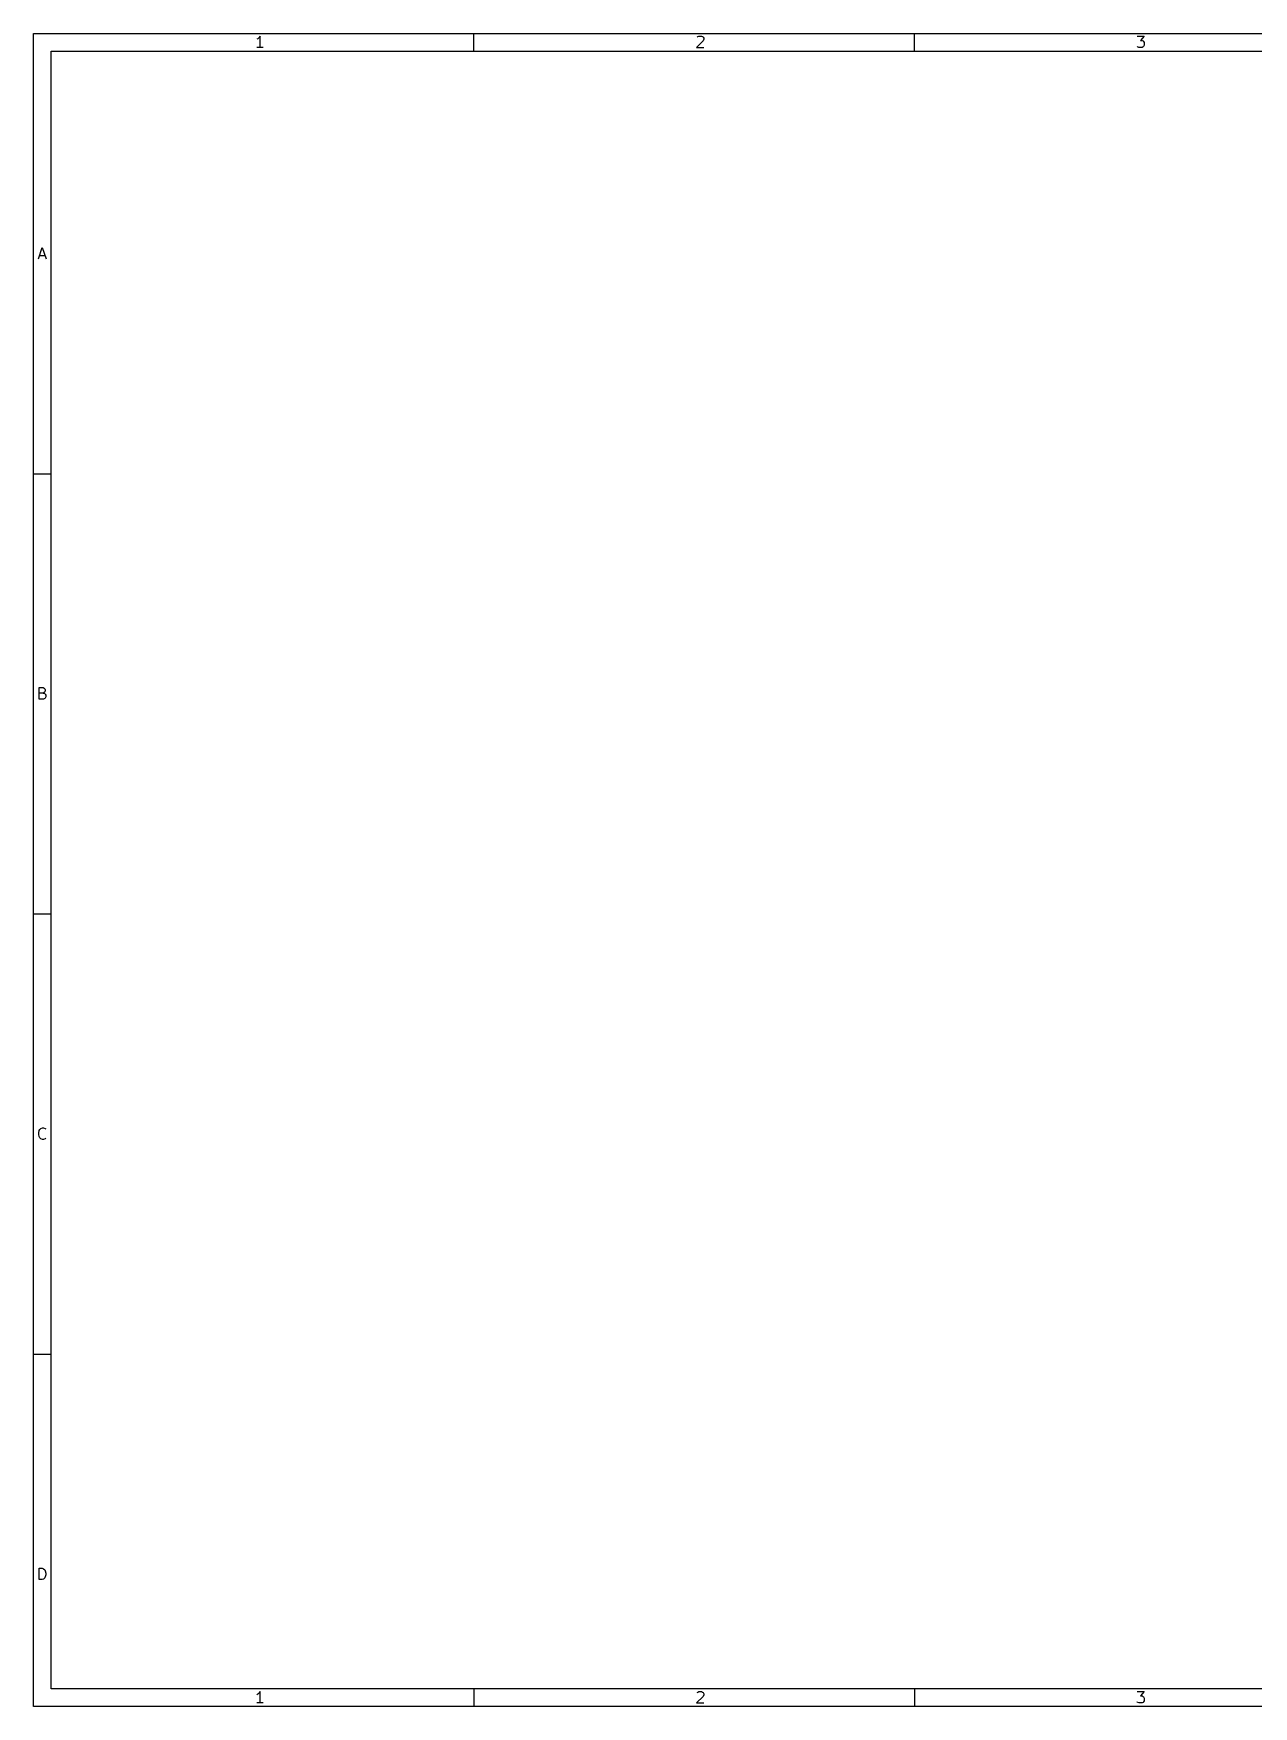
# Model space of a CAD drawing. Header units: inches. Extents: x 0.4 to 11.3, y -7.9 to -0.4.
# Drawn here: x 0.39 to 5.85, y -7.87 to -0.39 of the extents above; entities that cross this region are included whole.
import ezdxf

# ---------------------------------------------------------------- set-up
doc = ezdxf.new("R2010")
doc.units = ezdxf.units.IN
doc.header["$MEASUREMENT"] = 0
doc.layers.add('RED', color=14, linetype='CONTINUOUS')

msp = doc.modelspace()

# ---------------------------------------------------------------- linework, layer by layer
at = {"layer": 'RED', "linetype": 'CONTINUOUS'}
for p, q in [((0.3937, -0.3937), (11.2993, -0.3937)), ((0.3937, -7.8743), (0.3937, -0.3937)), ((1.3965, -0.4174), (1.3916, -0.4199)), ((1.4013, -0.4126), (1.3965, -0.4174)), ((1.4062, -0.4053), (1.4013, -0.4126)), ((1.4062, -0.4564), (1.4062, -0.4053)), ((2.3622, -0.4724), (2.3622, -0.3937)), ((3.3869, -0.4272), (3.3576, -0.4564)), ((3.3601, -0.4101), (3.3625, -0.4077)), ((3.3625, -0.4077), (3.3674, -0.4053)), ((3.3674, -0.4053), (3.3796, -0.4053)), ((3.3796, -0.4053), (3.3845, -0.4077)), ((3.3845, -0.4077), (3.3869, -0.4101)), ((3.3869, -0.4101), (3.3893, -0.415)), ((3.3893, -0.4199), (3.3869, -0.4272)), ((3.3893, -0.415), (3.3893, -0.4199)), ((4.3307, -0.4724), (4.3307, -0.3937)), ((5.3262, -0.4053), (5.3578, -0.4053)), ((5.3578, -0.4053), (5.3408, -0.4248)), ((5.3408, -0.4248), (5.3481, -0.4248)), ((5.3481, -0.4248), (5.353, -0.4272)), ((5.353, -0.4272), (5.3554, -0.4296)), ((5.3554, -0.4296), (5.3578, -0.4345)), ((5.3578, -0.4467), (5.3554, -0.4516)), ((5.3578, -0.4345), (5.3578, -0.4467)), ((0.4724, -0.4724), (11.2206, -0.4724)), ((0.4724, -7.7956), (0.4724, -0.4724)), ((1.4208, -0.4564), (1.3916, -0.4564)), ((3.3576, -0.4564), (3.3893, -0.4564)), ((5.3286, -0.454), (5.3262, -0.4516)), ((5.3335, -0.4564), (5.3286, -0.454)), ((5.3481, -0.4564), (5.3335, -0.4564)), ((5.353, -0.454), (5.3481, -0.4564)), ((5.3554, -0.4516), (5.353, -0.454)), ((0.416, -1.4013), (0.4331, -1.3501)), ((0.4209, -1.3867), (0.4453, -1.3867)), ((0.4331, -1.3501), (0.4501, -1.4013)), ((0.3937, -2.3622), (0.4724, -2.3622)), ((0.4197, -3.3698), (0.4197, -3.3186)), ((0.4197, -3.3186), (0.4367, -3.3186)), ((0.4367, -3.343), (0.4197, -3.343)), ((0.4367, -3.3186), (0.4416, -3.3211)), ((0.4416, -3.3406), (0.4367, -3.343)), ((0.4367, -3.343), (0.444, -3.3455)), ((0.4416, -3.3211), (0.444, -3.3235)), ((0.444, -3.3381), (0.4416, -3.3406)), ((0.444, -3.3235), (0.4465, -3.3284)), ((0.4465, -3.3333), (0.444, -3.3381)), ((0.444, -3.3455), (0.4465, -3.3479)), ((0.4465, -3.365), (0.444, -3.3674)), ((0.4465, -3.3284), (0.4465, -3.3333)), ((0.4465, -3.3479), (0.4489, -3.3528)), ((0.4489, -3.3601), (0.4465, -3.365)), ((0.4489, -3.3528), (0.4489, -3.3601)), ((0.4392, -3.3698), (0.4197, -3.3698)), ((0.444, -3.3674), (0.4392, -3.3698)), ((0.3937, -4.3307), (0.4724, -4.3307)), ((0.4172, -5.3091), (0.4197, -5.2993)), ((0.4172, -5.3164), (0.4172, -5.3091)), ((0.4197, -5.2993), (0.4221, -5.2945)), ((0.4221, -5.2945), (0.427, -5.2896)), ((0.427, -5.2896), (0.4343, -5.2872)), ((0.4343, -5.2872), (0.4392, -5.2872)), ((0.4392, -5.2872), (0.4465, -5.2896)), ((0.4465, -5.2896), (0.4489, -5.292)), ((0.4197, -5.3261), (0.4172, -5.3164)), ((0.4221, -5.331), (0.4197, -5.3261)), ((0.427, -5.3359), (0.4221, -5.331)), ((0.4343, -5.3383), (0.427, -5.3359)), ((0.4392, -5.3383), (0.4343, -5.3383)), ((0.4465, -5.3359), (0.4392, -5.3383)), ((0.4489, -5.3335), (0.4465, -5.3359)), ((0.3937, -6.2992), (0.4724, -6.2992)), ((0.4197, -7.3068), (0.4197, -7.2557)), ((0.4197, -7.2557), (0.4319, -7.2557)), ((0.4319, -7.2557), (0.4392, -7.2581)), ((0.4319, -7.3068), (0.4197, -7.3068)), ((0.4392, -7.3044), (0.4319, -7.3068)), ((0.4392, -7.2581), (0.444, -7.263)), ((0.444, -7.2995), (0.4392, -7.3044)), ((0.444, -7.263), (0.4465, -7.2678)), ((0.4465, -7.2946), (0.444, -7.2995)), ((0.4465, -7.2678), (0.4489, -7.2776)), ((0.4489, -7.2849), (0.4465, -7.2946)), ((0.4489, -7.2776), (0.4489, -7.2849)), ((11.2206, -7.7956), (0.4724, -7.7956)), ((1.3965, -7.8193), (1.3916, -7.8217)), ((1.4013, -7.8144), (1.3965, -7.8193)), ((1.4062, -7.8071), (1.4013, -7.8144)), ((1.4062, -7.8583), (1.4062, -7.8071)), ((2.3622, -7.7956), (2.3622, -7.8743)), ((3.3869, -7.8291), (3.3576, -7.8583)), ((3.3601, -7.812), (3.3625, -7.8096)), ((3.3625, -7.8096), (3.3674, -7.8071)), ((3.3674, -7.8071), (3.3796, -7.8071)), ((3.3796, -7.8071), (3.3845, -7.8096)), ((3.3845, -7.8096), (3.3869, -7.812)), ((3.3869, -7.812), (3.3893, -7.8169)), ((3.3893, -7.8217), (3.3869, -7.8291)), ((3.3893, -7.8169), (3.3893, -7.8217)), ((4.3307, -7.7956), (4.3307, -7.8743)), ((5.3262, -7.8071), (5.3578, -7.8071)), ((5.3286, -7.8559), (5.3262, -7.8534)), ((5.3578, -7.8071), (5.3408, -7.8266)), ((5.3408, -7.8266), (5.3481, -7.8266)), ((5.3481, -7.8266), (5.353, -7.8291)), ((5.353, -7.8291), (5.3554, -7.8315)), ((5.3554, -7.8534), (5.353, -7.8559)), ((5.3554, -7.8315), (5.3578, -7.8364)), ((5.3578, -7.8486), (5.3554, -7.8534)), ((5.3578, -7.8364), (5.3578, -7.8486)), ((11.2993, -7.8743), (0.3937, -7.8743)), ((1.4208, -7.8583), (1.3916, -7.8583)), ((3.3576, -7.8583), (3.3893, -7.8583)), ((5.3335, -7.8583), (5.3286, -7.8559)), ((5.3481, -7.8583), (5.3335, -7.8583)), ((5.353, -7.8559), (5.3481, -7.8583))]:
    msp.add_line(p, q, dxfattribs=at)

doc.saveas('drawing.dxf')
